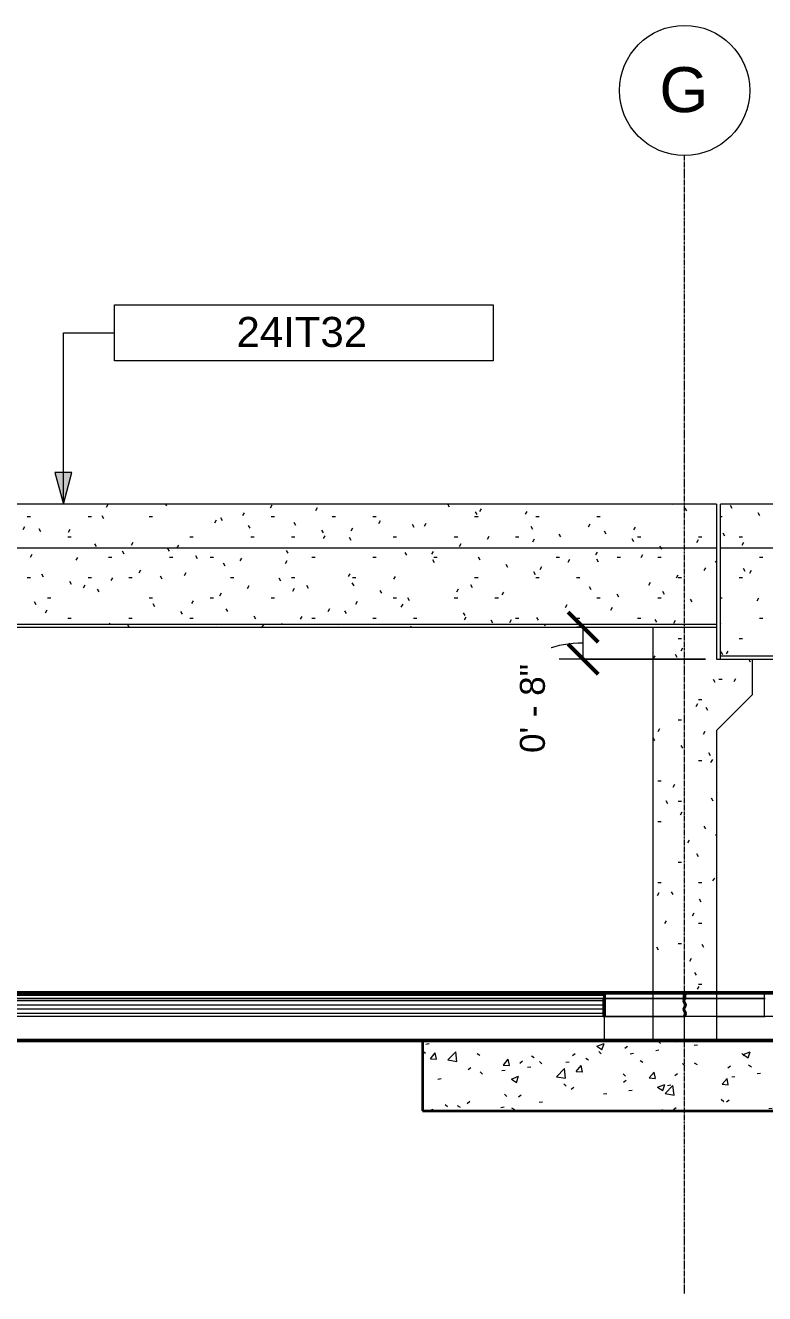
# Model space of a CAD drawing. Header units: inches. Extents: x -12094 to -4267, y -204 to 12515.
# Drawn here: x -10633.1 to -10447, y -203.8 to 115.5 of the extents above; entities that cross this region are included whole.
import ezdxf

# ---------------------------------------------------------------- set-up
doc = ezdxf.new("R2010")
doc.units = ezdxf.units.IN
doc.header["$MEASUREMENT"] = 0
doc.linetypes.add('Línea de rejilla', pattern=[0.875, 0.5, -0.125, 0.125, -0.125])
for name, color, linetype, lineweight in [('A-ANNO-DIMS', 211, 'Continuous', 9), ('A-ANNO-DIMS-64', 211, 'Continuous', 9), ('A-FLOR', 192, 'Continuous', 18), ('A-FLOR-MCUT', 51, 'Continuous', 18), ('A-GENM', 13, 'Continuous', 18), ('S-BEAM', 12, 'Continuous', 18), ('S-BEAM-IDEN', 2, 'Continuous', 9), ('S-COLS', 52, 'Continuous', 18), ('S-FNDN', 32, 'Continuous', 18), ('S-GRID', 1, 'Continuous', 9), ('S-GRID-IDEN', 1, 'Continuous', 9)]:
    doc.layers.add(name, color=color, linetype=linetype, lineweight=lineweight)
doc.styles.add('Arial', font='arial.ttf', dxfattribs={"height": 11.338583})
doc.styles.add('Arial_1', font='arial.ttf', dxfattribs={"height": 7.559055})
doc.styles.add('Arial_3', font='arial.ttf', dxfattribs={"height": 6.299213})
doc.dimstyles.new('Diagonal_-_Arial_2_5_mm', dxfattribs={"dimscale": 12, "dimtxt": 6.426831, "dimasz": 0.629921, "dimexe": 0.503937, "dimexo": 0.314961, "dimgap": 0.314961, "dimtad": 1, "dimdec": 4, "dimrnd": 0.0625, "dimzin": 1, "dimdsep": 46, "dimlunit": 4, "dimtxsty": 'Arial_3', "dimblk1": 'OBLIQUE', "dimblk2": 'OBLIQUE', "dimsah": 1, "dimcen": 0.09, "dimazin": 0, "dimtfac": 1, "dimtdec": 4, "dimtix": 1, "dimtmove": 1, "dimatfit": 3, "dimfxl": 1, "dimtvp": 1, "dimtfill": 1, "dimfrac": 2, "dimtolj": 1, "dimtzin": 0, "dimarcsym": 2})
pattern_1 = [(0, (-10868.2, 17.48), (20.48, 5.12), [0.845, -14.515, 0.845, -14.515, -81.92]), (0, (-10868.2, 17.48), (20.48, 5.12), [-30.72, 0.845, -29.875, 0.845, -14.515, -35.84]), (0, (-10868.2, 17.48), (20.48, 5.12), [-76.8, 0.845, -9.395, 0.845, -24.755]), (120, (-10860.52, 20.04), (-14.67405, 15.1762), [0.845, -14.515, 0.845, -14.515, -81.92]), (120, (-10860.52, 20.04), (-14.67405, 15.1762), [-30.72, 0.845, -29.875, 0.845, -14.515, -35.84]), (120, (-10860.52, 20.04), (-14.67405, 15.1762), [-76.8, 0.845, -9.395, 0.845, -24.755]), (240, (-10857.96, 30.28), (-5.80595, -20.2962), [0.845, -14.515, 0.845, -14.515, -81.92]), (240, (-10857.96, 30.28), (-5.80595, -20.2962), [-30.72, 0.845, -29.875, 0.845, -14.515, -35.84]), (240, (-10857.96, 30.28), (-5.80595, -20.2962), [-76.8, 0.845, -9.395, 0.845, -24.755])]

# ---------------------------------------------------------------- blocks, each defined once
blk = doc.blocks.new('Zapata-Rectangular - 11_0x11_0x1_5-V1-SECTION 01')
at = {"layer": 'S-FNDN'}
h = blk.add_hatch(dxfattribs=at)
h.set_pattern_fill('FP_2', color=256, style=0, pattern_type=2)
h.set_pattern_definition([(50, (-10868.2, 17.48), (18.36206, -1.60683), [1.92, -21.12]), (355, (-10868.2, 17.48), (-3.55226, 19.2559), [1.536, -16.896]), (100.451, (-10866.669, 17.346), (14.8102, 17.6493), [1.632, -17.949]), (46.184, (-10868.2, 22.6), (27.3212, -4.2376), [2.88, -31.68]), (96.636, (-10865.923, 22.247), (23.9275, 24.9372), [2.448, -26.924]), (351.184, (-10868.2, 22.6), (23.9276, 24.9374), [2.304, -25.344]), (21, (-10865.64, 21.32), (15.2808, -10.30746), [1.92, -21.12]), (326, (-10865.64, 21.32), (6.22856, 18.5637), [1.536, -16.896]), (71.451, (-10864.366, 20.461), (21.50985, 8.2563), [1.632, -17.949]), (37.5, (-10868.2, 17.48), (0.311095, 8.52254), [0.845, -15.846, 0.845, -16.307, -16.96]), (37.5, (-10868.2, 17.48), (0.311095, 8.52254), [-33.843, 0.845, -16.115]), (7.5, (-10868.2, 17.48), (6.73464, 10.09743), [0.845, -8.934, 0.845, -15.462, -6.464]), (7.5, (-10868.2, 17.48), (6.73464, 10.09743), [-26.086, 0.845, -5.619]), (327.5, (-10873.908, 17.48), (13.66611, -0.57719), [0.845, -5.555, 0.845, -19.123, -26.496]), (327.5, (-10873.908, 17.48), (13.66611, -0.57719), [-26.368, 0.845, -25.651]), (317.5, (-10876.468, 17.48), (14.92985, 2.56286), [0.845, -7.475, 0.845, -12.416, -18.816]), (317.5, (-10876.468, 17.48), (14.92985, 2.56286), [-21.581, 0.845, -17.971])])
h.paths.add_polyline_path([(-10405.69, -157.72), (-10401.24, -157.72), (-10401.24, -140), (-10533.13, -140), (-10533.13, -157.72), (-10442.44, -157.72)], flags=0)
at = {"layer": 'S-FNDN', "lineweight": 35}
for p, q in [((-10401.24, -140), (-10533.13, -140)), ((-10533.13, -140), (-10533.13, -157.72)), ((-10401.24, -157.72), (-10401.24, -140)), ((-10533.13, -157.72), (-10401.24, -157.72))]:
    blk.add_line(p, q, dxfattribs=at)
blk = doc.blocks.new('Prefabricado-Pilar cuadrado - 16_x16_-213763-SECTION 01')
at = {"layer": 'S-COLS'}
h = blk.add_hatch(dxfattribs=at)
h.set_pattern_fill('FP_1', color=256, style=0, pattern_type=2)
h.set_pattern_definition(pattern_1)
h.paths.add_polyline_path([(-10475.19, -128), (-10475.11, -128), (-10475.11, -36), (-10475.19, -36), (-10475.19, -114.27)], flags=0)
h = blk.add_hatch(dxfattribs=at)
h.set_pattern_fill('FP_1', color=256, style=0, pattern_type=2)
h.set_pattern_definition(pattern_1)
h.paths.add_polyline_path([(-10465.41, -128), (-10459.27, -128), (-10459.27, -36), (-10475.11, -36), (-10475.11, -128), (-10466.99, -128)], flags=0)
h = blk.add_hatch(dxfattribs=at)
h.set_pattern_fill('FP_1', color=256, style=0, pattern_type=2)
h.set_pattern_definition(pattern_1)
h.paths.add_polyline_path([(-10459.27, -128), (-10459.19, -128), (-10459.17, -62), (-10450.19, -53.01), (-10450.19, -44.01), (-10459.19, -44.01), (-10459.19, -36), (-10459.27, -36), (-10459.27, -114.27)], flags=0)
for p, q in [((-10475.19, -36), (-10475.19, -128)), ((-10459.19, -36), (-10459.19, -44.01)), ((-10459.19, -44.01), (-10450.19, -44.01)), ((-10450.19, -44.01), (-10450.19, -53.01)), ((-10450.19, -53.01), (-10459.19, -62.01)), ((-10459.19, -62.01), (-10459.19, -128)), ((-10475.19, -128), (-10475.19, -134)), ((-10459.19, -128), (-10459.19, -132.6)), ((-10475.19, -134), (-10475.19, -140)), ((-10459.19, -132.62), (-10459.19, -134)), ((-10459.19, -134), (-10459.19, -140)), ((-10475.11, -140), (-10475.19, -140)), ((-10459.27, -140), (-10475.11, -140)), ((-10459.19, -140), (-10459.27, -140))]:
    blk.add_line(p, q, dxfattribs=at)
blk = doc.blocks.new('Inverted Tee Beam - 24IT40-224171-SECTION 01')
at = {"layer": 'S-BEAM'}
h = blk.add_hatch(dxfattribs=at)
h.set_pattern_fill('FP_1', color=256, style=0, pattern_type=2)
h.set_pattern_definition(pattern_1)
h.paths.add_polyline_path([(-10332.18, -16), (-10159.16, -16), (-10159.16, -5), (-10458.16, -5), (-10458.16, -16)], flags=0)
h = blk.add_hatch(dxfattribs=at)
h.set_pattern_fill('FP_1', color=256, style=0, pattern_type=2)
h.set_pattern_definition(pattern_1)
h.paths.add_polyline_path([(-10458.16, -43.21), (-10159.16, -43.21), (-10159.16, -16), (-10458.16, -16)], flags=0)
h = blk.add_hatch(dxfattribs=at)
h.set_pattern_fill('FP_4', color=256, style=0, pattern_type=2)
h.set_pattern_definition([(0, (-10868.2, 0.937), (20.48, 3.62), [0.845, -14.515, 0.845, -14.515, -81.92]), (0, (-10868.2, 0.937), (20.48, 3.62), [-30.72, 0.845, -29.875, 0.845, -14.515, -35.84]), (0, (-10868.2, 0.937), (20.48, 3.62), [-76.8, 0.845, -9.395, 0.845, -24.755]), (129.232, (-10860.52, 2.748), (-14.673758, 10.731343), [0.668, -11.475, 0.668, -11.475, -64.763]), (129.232, (-10860.52, 2.748), (-14.673758, 10.731343), [-24.286, 0.668, -23.618, 0.668, -11.475, -28.334]), (129.232, (-10860.52, 2.748), (-14.673758, 10.731343), [-60.716, 0.668, -7.428, 0.668, -19.571]), (230.768, (-10857.96, 9.988), (-5.806627, -14.351475), [0.668, -11.475, 0.668, -11.475, -64.763]), (230.768, (-10857.96, 9.988), (-5.806627, -14.351475), [-24.286, 0.668, -23.618, 0.668, -11.475, -28.334]), (230.768, (-10857.96, 9.988), (-5.806627, -14.351475), [-60.716, 0.668, -7.428, 0.668, -19.571])])
h.paths.add_polyline_path([(-10175.11, -44), (-10159.16, -44), (-10159.16, -43.21), (-10458.16, -43.21), (-10458.16, -44), (-10185.18, -44)], flags=0)
for p, q in [((-10458.16, -16), (-10458.16, -5)), ((-10159.16, -5), (-10458.16, -5)), ((-10159.16, -5), (-10159.16, -16)), ((-10458.16, -43.21), (-10458.16, -16)), ((-10458.16, -16), (-10159.16, -16)), ((-10159.16, -16), (-10159.16, -43.21)), ((-10458.16, -44), (-10458.16, -43.21)), ((-10458.16, -43.21), (-10159.16, -43.21)), ((-10458.16, -44), (-10159.16, -44)), ((-10159.16, -43.21), (-10159.16, -44))]:
    blk.add_line(p, q, dxfattribs=at)
blk = doc.blocks.new('Inverted Tee Beam - 24IT32-224211-SECTION 01')
at = {"layer": 'S-BEAM'}
h = blk.add_hatch(dxfattribs=at)
h.set_pattern_fill('FP_5', color=256, style=0, pattern_type=2)
h.set_pattern_definition(pattern_1)
h.paths.add_polyline_path([(-10626.2, -16), (-10459.17, -16), (-10459.17, -5), (-10847.17, -5), (-10847.17, -16), (-10773.21, -16)], flags=0)
h = blk.add_hatch(dxfattribs=at)
h.set_pattern_fill('FP_5', color=256, style=0, pattern_type=2)
h.set_pattern_definition(pattern_1)
h.paths.add_polyline_path([(-10626.2, -35.21), (-10459.17, -35.21), (-10459.17, -16), (-10847.17, -16), (-10847.17, -35.21), (-10773.21, -35.21)], flags=0)
h = blk.add_hatch(dxfattribs=at)
h.set_pattern_fill('FP_6', color=256, style=0, pattern_type=2)
h.set_pattern_definition([(0, (-10868.2, 4.937), (20.48, 3.62), [0.845, -14.515, 0.845, -14.515, -81.92]), (0, (-10868.2, 4.937), (20.48, 3.62), [-30.72, 0.845, -29.875, 0.845, -14.515, -35.84]), (0, (-10868.2, 4.937), (20.48, 3.62), [-76.8, 0.845, -9.395, 0.845, -24.755]), (129.232, (-10860.52, 6.748), (-14.67376, 10.73134), [0.668, -11.475, 0.668, -11.475, -64.763]), (129.232, (-10860.52, 6.748), (-14.67376, 10.73134), [-24.286, 0.668, -23.618, 0.668, -11.475, -28.334]), (129.232, (-10860.52, 6.748), (-14.67376, 10.73134), [-60.716, 0.668, -7.428, 0.668, -19.571]), (230.768, (-10857.96, 13.988), (-5.806627, -14.351475), [0.668, -11.475, 0.668, -11.475, -64.763]), (230.768, (-10857.96, 13.988), (-5.806627, -14.351475), [-24.286, 0.668, -23.618, 0.668, -11.475, -28.334]), (230.768, (-10857.96, 13.988), (-5.806627, -14.351475), [-60.716, 0.668, -7.428, 0.668, -19.571])])
h.paths.add_polyline_path([(-10459.27, -36), (-10459.17, -36), (-10459.17, -35.21), (-10847.17, -35.21), (-10847.17, -36), (-10475.11, -36)], flags=0)
for p, q in [((-10459.17, -5), (-10847.17, -5)), ((-10459.17, -5), (-10459.17, -16)), ((-10847.17, -16), (-10459.17, -16)), ((-10459.17, -16), (-10459.17, -35.21)), ((-10847.17, -35.21), (-10459.17, -35.21)), ((-10847.17, -36), (-10459.17, -36)), ((-10459.17, -35.21), (-10459.17, -36))]:
    blk.add_line(p, q, dxfattribs=at)
blk = doc.blocks.new('Rejilla - Extremo inicial de rejilla - Círculo-11506-SECTION 01')
at = {"layer": 'S-GRID-IDEN'}
blk.add_circle((-11847.19, 99.15), 16.38, dxfattribs=at)
blk = doc.blocks.new('Etiqueta de armazón estructural - Encuadrado-75555-SECTION 01')
at = {"layer": 'S-BEAM-IDEN'}
for p, q in [((-10117.4, 31.04), (-10117.4, 45.15)), ((-10117.4, 45.15), (-10022.07, 45.15)), ((-10022.07, 45.15), (-10022.07, 31.04)), ((-10022.07, 31.04), (-10117.4, 31.04))]:
    blk.add_line(p, q, dxfattribs=at)
blk = doc.blocks.new('DIMBLOCK17-SECTION 01')
at = {"layer": 'A-ANNO-DIMS-64', "lineweight": 50}
for p, q in [((-10492.7, -36), (-10496.48, -32.22)), ((-10492.7, -36), (-10488.92, -39.78)), ((-10492.7, -44), (-10496.48, -40.22)), ((-10492.7, -44), (-10488.92, -47.78))]:
    blk.add_line(p, q, dxfattribs=at)
at = {"layer": 'A-ANNO-DIMS-64'}
for p, q in [((-10494.27, -36), (-10486.65, -36)), ((-10492.7, -36), (-10494.27, -36)), ((-10492.7, -44), (-10492.7, -36)), ((-10461.94, -44), (-10498.75, -44)), ((-10492.7, -44), (-10461.94, -44))]:
    blk.add_line(p, q, dxfattribs=at)
blk.add_ellipse((-10492.7, -45.2), major_axis=(-12.72, 0), ratio=0.408991, start_param=4.712389, end_param=6.283185, dxfattribs=at)
at = {"layer": 'A-ANNO-DIMS-64', "color": 0, "insert": (-10508.65, -67.64), "char_height": 6.299, "width": 26.9334, "attachment_point": 1, "rotation": 90, "line_spacing_factor": 0.941778, "style": 'Arial_3', "bg_fill": 3, "box_fill_scale": 1.25, "bg_fill_color": 256, "bg_fill_true_color": 13158600, "bg_fill_transparency": 0}
blk.add_mtext('0\' - 8"', dxfattribs=at)
blk = doc.blocks.new('_Oblique')
at = {"color": 0, "linetype": 'ByBlock', "lineweight": -2}
blk.add_line((-0.5, -0.5), (0.5, 0.5), dxfattribs=at)

msp = doc.modelspace()

# ---------------------------------------------------------------- hatches: boundary and pattern name
at = {"layer": 'A-GENM', "transparency": 33554432}
for points in [[(-10467.07804, -129.5), (-10467.08996, -128), (-10467.1894, -128), (-10467.1894, -129.5), (-10467.14596, -129.5)], [(-10467.1894, -134), (-10467.07804, -133.99932), (-10467.07804, -129.5), (-10467.1894, -129.5), (-10467.1894, -133.87493)]]:
    msp.add_hatch(color=256, dxfattribs=at).paths.add_polyline_path(points, flags=0)
at = {"layer": 'S-BEAM-IDEN'}
msp.add_hatch(color=256, dxfattribs=at).paths.add_polyline_path([(-10623.53069, -5), (-10621.38709, 3), (-10625.67428, 3)], flags=0)

# ---------------------------------------------------------------- linework, layer by layer
at = {"layer": 'A-FLOR', "lineweight": 50}
for p, q in [((-10167.38625, -128), (-11426.9894, -128)), ((-11426.9894, -140), (-9901.1894, -140))]:
    msp.add_line(p, q, dxfattribs=at)
at = {"layer": 'A-FLOR'}
for p, q in [((-10487.43204, -128.00193), (-10487.43204, -129.5)), ((-10487.43204, -129.51822), (-10487.43204, -131.73404)), ((-10467.1894, -128.54153), (-10467.1894, -128)), ((-10467.1894, -132.61011), (-10467.1894, -128.5809)), ((-10487.43204, -131.75888), (-10487.43204, -132.63331)), ((-10487.43204, -132.63943), (-10487.43204, -133.87493)), ((-10487.43204, -133.8763), (-10487.43204, -140)), ((-10467.1894, -140), (-10467.1894, -132.61817))]:
    msp.add_line(p, q, dxfattribs=at)
at = {"layer": 'A-FLOR-MCUT'}
msp.add_line((-10167.37804, -134), (-11426.9894, -134), dxfattribs=at)
at = {"layer": 'A-GENM'}
for p, q in [((-10487.65475, -130.03522), (-10653.39553, -130.03522)), ((-10487.65475, -130.03522), (-10653.39553, -130.03522)), ((-10653.03192, -128.5809), (-10487.49727, -128.5809)), ((-10487.65475, -128.5809), (-10653.03192, -128.5809)), ((-10487.65475, -129.5), (-10653.03192, -129.5)), ((-10653.03192, -129.5), (-10487.49727, -129.5)), ((-10653.03192, -129.5), (-10487.65475, -129.5)), ((-10487.61131, -129.5), (-10653.03192, -129.5)), ((-10487.4579, -128), (-10652.99255, -128)), ((-10652.99255, -128), (-10487.65475, -128)), ((-10652.99255, -128.54153), (-10487.4579, -128.54153)), ((-10652.99255, -128.54153), (-10487.65475, -128.54153)), ((-10487.65475, -128), (-10487.4579, -128)), ((-10487.65475, -128.54153), (-10487.47211, -128.54153)), ((-10487.49727, -128.5809), (-10487.65475, -128.5809)), ((-10487.65475, -129.5), (-10487.61131, -129.5)), ((-10487.61131, -129.5), (-10487.65475, -129.5)), ((-10487.61131, -129.5), (-10487.65475, -129.5)), ((-10487.65475, -129.5), (-10487.61131, -129.5)), ((-10487.61131, -129.5), (-10487.65475, -129.5)), ((-10487.65475, -129.5), (-10487.61131, -129.5)), ((-10487.65475, -129.59316), (-10487.65475, -129.51786)), ((-10487.65475, -129.59316), (-10487.65475, -129.51786)), ((-10487.65475, -129.59316), (-10487.61966, -129.51792)), ((-10487.65475, -130.47728), (-10487.65475, -129.59316)), ((-10487.61887, -129.6701), (-10487.65475, -129.59316)), ((-10487.65475, -130.6636), (-10487.65475, -130.47728)), ((-10487.36173, -131.10566), (-10487.65475, -130.47728)), ((-10487.65475, -130.6636), (-10487.65475, -130.47728)), ((-10487.61131, -130.57044), (-10487.65475, -130.6636)), ((-10487.65475, -131.54773), (-10487.65475, -130.6636)), ((-10487.65475, -130.6636), (-10487.44861, -131.10566)), ((-10487.64719, -130.46107), (-10487.44861, -130.03522)), ((-10487.44861, -130.03522), (-10487.63129, -130.03522)), ((-10487.44861, -130.03522), (-10487.63129, -130.03522)), ((-10487.44861, -130.03522), (-10487.61775, -129.6725)), ((-10487.61131, -129.5), (-10487.49727, -129.5)), ((-10487.49727, -129.5), (-10487.61131, -129.5)), ((-10487.49727, -129.5), (-10487.61131, -129.5)), ((-10487.43204, -130.18599), (-10487.61131, -130.57044)), ((-10487.60294, -129.51794), (-10487.43204, -129.88445)), ((-10487.49727, -128.5809), (-10487.4579, -128.54153)), ((-10487.49727, -129.5), (-10487.49727, -128.5809)), ((-10487.49727, -129.5), (-10487.49727, -128.5809)), ((-10487.43204, -129.5), (-10487.49727, -129.5)), ((-10467.34688, -129.5), (-10487.49727, -129.5)), ((-10487.49727, -129.5), (-10487.43204, -129.5)), ((-10467.34688, -129.5), (-10487.49727, -129.5)), ((-10487.4579, -128), (-10487.43204, -128)), ((-10487.4579, -128), (-10467.38625, -128)), ((-10487.4579, -128.54153), (-10487.4579, -128)), ((-10487.4579, -128.54153), (-10487.4579, -128)), ((-10475.1894, -128), (-10487.43204, -128)), ((-10487.43204, -129.5), (-10475.1894, -129.5)), ((-10487.43204, -129.5), (-10475.1894, -129.5)), ((-10487.43204, -129.88445), (-10487.36173, -130.03522)), ((-10487.36173, -130.03522), (-10487.43204, -130.03522)), ((-10487.36173, -130.03522), (-10487.43204, -130.18599)), ((-10487.20933, -128), (-10475.1894, -128)), ((-10467.38625, -128), (-10487.20933, -128)), ((-10487.20933, -128.01854), (-10487.20933, -129.5)), ((-10487.20933, -129.5), (-10475.1894, -129.5)), ((-10475.1894, -129.5), (-10487.20933, -129.5)), ((-10467.34688, -129.5), (-10487.20933, -129.5)), ((-10487.20933, -129.5), (-10467.34688, -129.5)), ((-10487.20933, -129.51858), (-10487.20933, -132.6391)), ((-10467.23284, -129.5), (-10467.48241, -130.03522)), ((-10467.48241, -130.03522), (-10467.1894, -130.6636)), ((-10467.39553, -130.03522), (-10467.1894, -129.59316)), ((-10467.1894, -130.47728), (-10467.39553, -130.03522)), ((-10467.30075, -128), (-10467.38625, -128)), ((-10467.38625, -128), (-10467.38625, -128.54153)), ((-10467.38625, -128.54153), (-10467.34688, -128.5809)), ((-10467.34688, -128.5809), (-10467.34688, -129.5)), ((-10467.30075, -129.5), (-10467.34688, -129.5)), ((-10467.30075, -129.5), (-10467.34688, -129.5)), ((-10467.34688, -129.5), (-10467.30075, -129.5)), ((-10467.1894, -128), (-10467.30075, -128)), ((-10467.23284, -129.5), (-10467.30075, -129.5)), ((-10467.30075, -129.5), (-10467.23284, -129.5)), ((-10467.23284, -129.5), (-10467.30075, -129.5)), ((-10467.1894, -129.5), (-10467.23284, -129.5)), ((-10467.23284, -129.5), (-10467.1894, -129.5)), ((-10467.1894, -129.5), (-10467.23284, -129.5)), ((-10467.1894, -129.5), (-10467.23284, -129.5)), ((-10467.1894, -128.54153), (-10467.1894, -128)), ((-10467.07804, -128), (-10467.1894, -128)), ((-10467.1894, -129.5), (-10467.1894, -128.5809)), ((-10467.1894, -129.5), (-10467.14596, -129.5)), ((-10467.1894, -129.59316), (-10467.1894, -129.5)), ((-10467.1894, -129.59316), (-10467.1894, -129.5)), ((-10467.1894, -129.5), (-10467.14596, -129.5)), ((-10467.14596, -129.5), (-10467.1894, -129.5)), ((-10467.14596, -129.5), (-10467.1894, -129.5)), ((-10467.1894, -129.5), (-10467.1894, -129.59316)), ((-10467.1894, -129.59316), (-10467.14596, -129.5)), ((-10467.1894, -130.47728), (-10467.1894, -129.59316)), ((-10467.1894, -130.47728), (-10467.1894, -129.59316)), ((-10467.1894, -130.6636), (-10467.1894, -130.47728)), ((-10467.1894, -130.6636), (-10467.1894, -130.47728)), ((-10467.1894, -130.47728), (-10467.1894, -130.6636)), ((-10466.89638, -131.10566), (-10467.1894, -130.47728)), ((-10467.1894, -131.54773), (-10467.1894, -130.6636)), ((-10467.1894, -131.54773), (-10467.1894, -130.6636)), ((-10467.1894, -130.6636), (-10466.98326, -131.10566)), ((-10467.14596, -129.5), (-10467.07804, -129.5)), ((-10467.14596, -129.5), (-10467.07804, -129.5)), ((-10467.03192, -129.5), (-10467.14596, -129.5)), ((-10466.99255, -128), (-10467.07804, -128)), ((-10467.07804, -129.5), (-10467.03192, -129.5)), ((-10467.07804, -129.5), (-10467.03192, -129.5)), ((-10467.03192, -128.5809), (-10466.99255, -128.54153)), ((-10467.03192, -129.5), (-10467.03192, -128.5809)), ((-10467.03192, -129.5), (-10446.88152, -129.5)), ((-10467.03192, -129.5), (-10447.16947, -129.5)), ((-10467.03192, -129.5), (-10447.16947, -129.5)), ((-10446.88152, -129.5), (-10467.03192, -129.5)), ((-10466.99255, -128), (-10446.9209, -128)), ((-10447.16947, -128), (-10466.99255, -128)), ((-10466.99255, -128.54153), (-10466.99255, -128)), ((-10447.05811, -128), (-10459.1894, -128)), ((-10459.1894, -128), (-10447.16947, -128)), ((-10447.05811, -129.5), (-10459.1894, -129.5)), ((-10447.16947, -129.5), (-10459.1894, -129.5)), ((-10447.16947, -129.5), (-10459.1894, -129.5)), ((-10459.1894, -129.5), (-10447.05811, -129.5)), ((-10447.16947, -128), (-10447.16947, -129.47852)), ((-10447.16947, -129.5229), (-10447.16947, -131.52848)), ((-10487.65475, -132.17611), (-10653.39553, -132.17611)), ((-10487.65475, -132.17611), (-10653.39553, -132.17611)), ((-10487.65475, -134), (-10653.24772, -134)), ((-10487.65475, -134), (-10653.24772, -134)), ((-10487.44861, -131.10566), (-10652.89638, -131.10566)), ((-10487.36173, -131.10566), (-10652.89638, -131.10566)), ((-10487.44861, -133.24655), (-10652.89638, -133.24655)), ((-10487.36173, -133.24655), (-10652.89638, -133.24655)), ((-10487.44861, -131.10566), (-10487.65475, -131.54773)), ((-10487.65475, -131.73404), (-10487.36173, -131.10566)), ((-10487.65475, -131.73404), (-10487.65475, -131.54773)), ((-10487.65475, -131.54773), (-10487.61131, -131.64088)), ((-10487.65475, -131.54773), (-10487.65475, -131.73404)), ((-10487.65475, -132.61817), (-10487.65475, -131.73404)), ((-10487.44861, -132.17611), (-10487.65475, -131.73404)), ((-10487.44861, -132.17611), (-10487.65475, -132.17611)), ((-10487.65475, -132.61817), (-10487.44861, -132.17611)), ((-10487.44861, -132.17611), (-10487.65475, -132.17611)), ((-10487.65475, -132.80448), (-10487.65475, -132.63975)), ((-10487.65475, -132.63975), (-10487.65475, -132.80448)), ((-10487.61131, -132.71133), (-10487.65475, -132.80448)), ((-10487.65475, -133.68861), (-10487.65475, -132.80448)), ((-10487.65475, -132.80448), (-10487.44861, -133.24655)), ((-10487.44861, -133.24655), (-10487.65475, -133.68861)), ((-10487.65475, -133.87493), (-10487.36173, -133.24655)), ((-10487.65475, -133.87493), (-10487.65475, -133.68861)), ((-10487.65475, -133.68861), (-10487.61131, -133.78177)), ((-10487.65475, -133.68861), (-10487.65475, -133.87493)), ((-10487.65475, -134), (-10487.65475, -133.87493)), ((-10487.59642, -134), (-10487.65475, -133.87493)), ((-10487.59642, -134), (-10487.65475, -134)), ((-10487.65475, -134), (-10467.3346, -134)), ((-10487.54339, -134), (-10487.65475, -134)), ((-10487.59642, -134), (-10487.65475, -134)), ((-10487.36173, -133.24655), (-10487.64469, -132.63973)), ((-10487.61131, -131.64088), (-10487.43204, -132.02533)), ((-10487.57788, -132.63964), (-10487.61131, -132.71133)), ((-10487.61131, -133.78177), (-10487.54339, -133.92741)), ((-10487.50954, -134), (-10487.59642, -134)), ((-10487.54339, -134), (-10487.59642, -134)), ((-10487.43204, -132.32688), (-10487.57054, -132.6239)), ((-10487.54339, -133.92741), (-10487.50954, -134)), ((-10487.50954, -134), (-10487.54339, -134)), ((-10487.50954, -134), (-10487.54339, -134)), ((-10487.43204, -134), (-10487.50954, -134)), ((-10487.43204, -132.02533), (-10487.36173, -132.17611)), ((-10487.36173, -132.17611), (-10487.43204, -132.17611)), ((-10487.36173, -132.17611), (-10487.43204, -132.32688)), ((-10475.1894, -134), (-10487.43204, -134)), ((-10487.20933, -132.64846), (-10487.20933, -134)), ((-10475.1894, -134), (-10487.20933, -134)), ((-10487.20933, -134), (-10467.3346, -134)), ((-10467.1894, -131.54773), (-10467.48241, -132.17611)), ((-10467.48241, -132.17611), (-10467.1894, -132.80448)), ((-10467.39553, -132.17611), (-10467.1894, -131.73404)), ((-10467.19315, -132.61012), (-10467.39553, -132.17611)), ((-10467.1894, -133.68861), (-10467.3346, -134)), ((-10467.3346, -134), (-10467.30075, -134)), ((-10467.3346, -134), (-10467.30075, -134)), ((-10467.3346, -134), (-10467.30075, -134)), ((-10467.30075, -134), (-10467.24772, -134)), ((-10467.30075, -134), (-10467.24772, -134)), ((-10467.30075, -134), (-10467.24772, -134)), ((-10467.24772, -134), (-10467.1894, -133.87493)), ((-10467.24772, -134), (-10467.1894, -134)), ((-10467.24772, -134), (-10467.1894, -134)), ((-10466.98326, -131.10566), (-10467.1894, -131.54773)), ((-10467.1894, -131.73404), (-10466.89638, -131.10566)), ((-10467.1894, -131.73404), (-10467.1894, -131.54773)), ((-10467.1894, -131.73404), (-10467.1894, -131.54773)), ((-10467.1894, -131.54773), (-10467.1894, -131.73404)), ((-10467.1894, -132.61011), (-10467.1894, -131.73404)), ((-10467.1894, -132.61011), (-10467.1894, -131.73404)), ((-10467.1894, -132.80448), (-10467.1894, -132.61817)), ((-10467.1894, -132.80448), (-10467.1894, -132.61817)), ((-10467.1894, -132.80448), (-10467.1894, -132.61817)), ((-10466.89638, -133.24655), (-10467.1894, -132.61817)), ((-10467.1894, -133.68861), (-10467.1894, -132.80448)), ((-10467.1894, -133.68861), (-10467.1894, -132.80448)), ((-10467.1894, -132.80448), (-10466.98326, -133.24655)), ((-10466.98326, -133.24655), (-10467.1894, -133.68861)), ((-10467.1894, -133.87493), (-10466.89638, -133.24655)), ((-10467.1894, -133.87493), (-10467.1894, -133.68861)), ((-10467.1894, -133.87493), (-10467.1894, -133.68861)), ((-10467.1894, -133.87493), (-10467.1894, -133.68861)), ((-10467.1894, -134), (-10467.1894, -133.87493)), ((-10467.1894, -134), (-10467.1894, -133.87493)), ((-10467.07804, -134), (-10467.1894, -134)), ((-10446.72404, -134), (-10467.1894, -134)), ((-10447.16947, -134), (-10467.07804, -134)), ((-10459.1894, -134), (-10447.16947, -134)), ((-10459.1894, -134), (-10446.94676, -134)), ((-10447.16947, -131.55178), (-10447.16947, -131.73404)), ((-10447.16947, -131.75328), (-10447.16947, -132.61817)), ((-10447.16947, -132.62222), (-10447.16947, -132.80448)), ((-10447.16947, -132.82373), (-10447.16947, -133.68861)), ((-10447.16947, -133.69267), (-10447.16947, -133.87493)), ((-10447.16947, -133.87765), (-10447.16947, -134))]:
    msp.add_line(p, q, dxfattribs=at)
at = {"layer": 'A-GENM', "lineweight": 35}
for p, q in [((-10467.23284, -129.5), (-10467.48241, -130.03522)), ((-10467.48241, -130.03522), (-10466.98326, -131.10566)), ((-10467.39553, -130.03522), (-10467.14596, -129.5)), ((-10466.89638, -131.10566), (-10467.39553, -130.03522)), ((-10466.99255, -128), (-10467.38625, -128)), ((-10467.38625, -128), (-10467.38625, -128.54153)), ((-10467.38625, -128.54153), (-10467.34688, -128.5809)), ((-10467.34688, -128.5809), (-10467.34688, -129.5)), ((-10467.34688, -129.5), (-10467.03192, -129.5)), ((-10467.14596, -129.5), (-10467.23284, -129.5)), ((-10467.03192, -128.5809), (-10466.99255, -128.54153)), ((-10467.03192, -129.5), (-10467.03192, -128.5809)), ((-10466.99255, -128.54153), (-10466.99255, -128)), ((-10466.98326, -131.10566), (-10467.48241, -132.17611)), ((-10467.48241, -132.17611), (-10466.98326, -133.24655)), ((-10467.39553, -132.17611), (-10466.89638, -131.10566)), ((-10466.89638, -133.24655), (-10467.39553, -132.17611)), ((-10466.98326, -133.24655), (-10467.3346, -134)), ((-10467.3346, -134), (-10467.24772, -134)), ((-10467.24772, -134), (-10466.89638, -133.24655))]:
    msp.add_line(p, q, dxfattribs=at)
at = {"layer": 'S-BEAM-IDEN'}
for p, q in [((-10623.53069, 38.09521), (-10610.65683, 38.09521)), ((-10623.53069, -5), (-10623.53069, 38.09521)), ((-10621.38709, 3), (-10625.67428, 3)), ((-10625.67428, 3), (-10623.53069, -5)), ((-10623.53069, -5), (-10621.38709, 3))]:
    msp.add_line(p, q, dxfattribs=at)
at = {"layer": 'S-GRID', "linetype": 'Línea de rejilla'}
msp.add_line((-10467.1894, -203.76101), (-10467.1894, 82.7752), dxfattribs=at)

# ---------------------------------------------------------------- block references
at = {"layer": 'S-BEAM'}
for name in ['Inverted Tee Beam - 24IT32-224211-SECTION 01', 'Inverted Tee Beam - 24IT40-224171-SECTION 01']:
    msp.add_blockref(name, (0, 0), dxfattribs=at)
at = {"layer": 'S-BEAM-IDEN'}
msp.add_blockref('Etiqueta de armazón estructural - Encuadrado-75555-SECTION 01', (-493.25774, 0), dxfattribs=at)
at = {"layer": 'S-COLS'}
msp.add_blockref('Prefabricado-Pilar cuadrado - 16_x16_-213763-SECTION 01', (0, 0), dxfattribs=at)
at = {"layer": 'S-FNDN'}
msp.add_blockref('Zapata-Rectangular - 11_0x11_0x1_5-V1-SECTION 01', (0, 0), dxfattribs=at)
at = {"layer": 'S-GRID-IDEN'}
msp.add_blockref('Rejilla - Extremo inicial de rejilla - Círculo-11506-SECTION 01', (1380, 0), dxfattribs=at)

# ---------------------------------------------------------------- texts
at = {"layer": 'S-BEAM-IDEN', "insert": (-10579.97297, 42.13391), "char_height": 7.559055, "width": 40.804, "attachment_point": 1, "style": 'Arial_1'}
msp.add_mtext('24IT32', dxfattribs=at)
at = {"layer": 'S-GRID-IDEN', "insert": (-10473.52948, 105.0131), "char_height": 11.33858, "width": 15.15, "attachment_point": 1, "style": 'Arial'}
msp.add_mtext('G', dxfattribs=at)

# ---------------------------------------------------------------- next in the draw order: dimensions: what is measured, and where the dimension line sits
at = {"layer": 'A-ANNO-DIMS'}
dim = msp.add_linear_dim(base=(-10492.70079, -36), p1=(-10458.16452, -44), p2=(-10498.04585, -36), angle=90, dimstyle='Diagonal_-_Arial_2_5_mm', override={"dimpost": '<>', "dimfxl": 40.675799}, dxfattribs=at)
dim.commit()
dim.dimension.update_dxf_attribs({"geometry": 'DIMBLOCK17-SECTION 01', "text_midpoint": (-10504.45073, -54.17823), "dimtype": 160, "text_rotation": 90})

doc.saveas('drawing.dxf')
